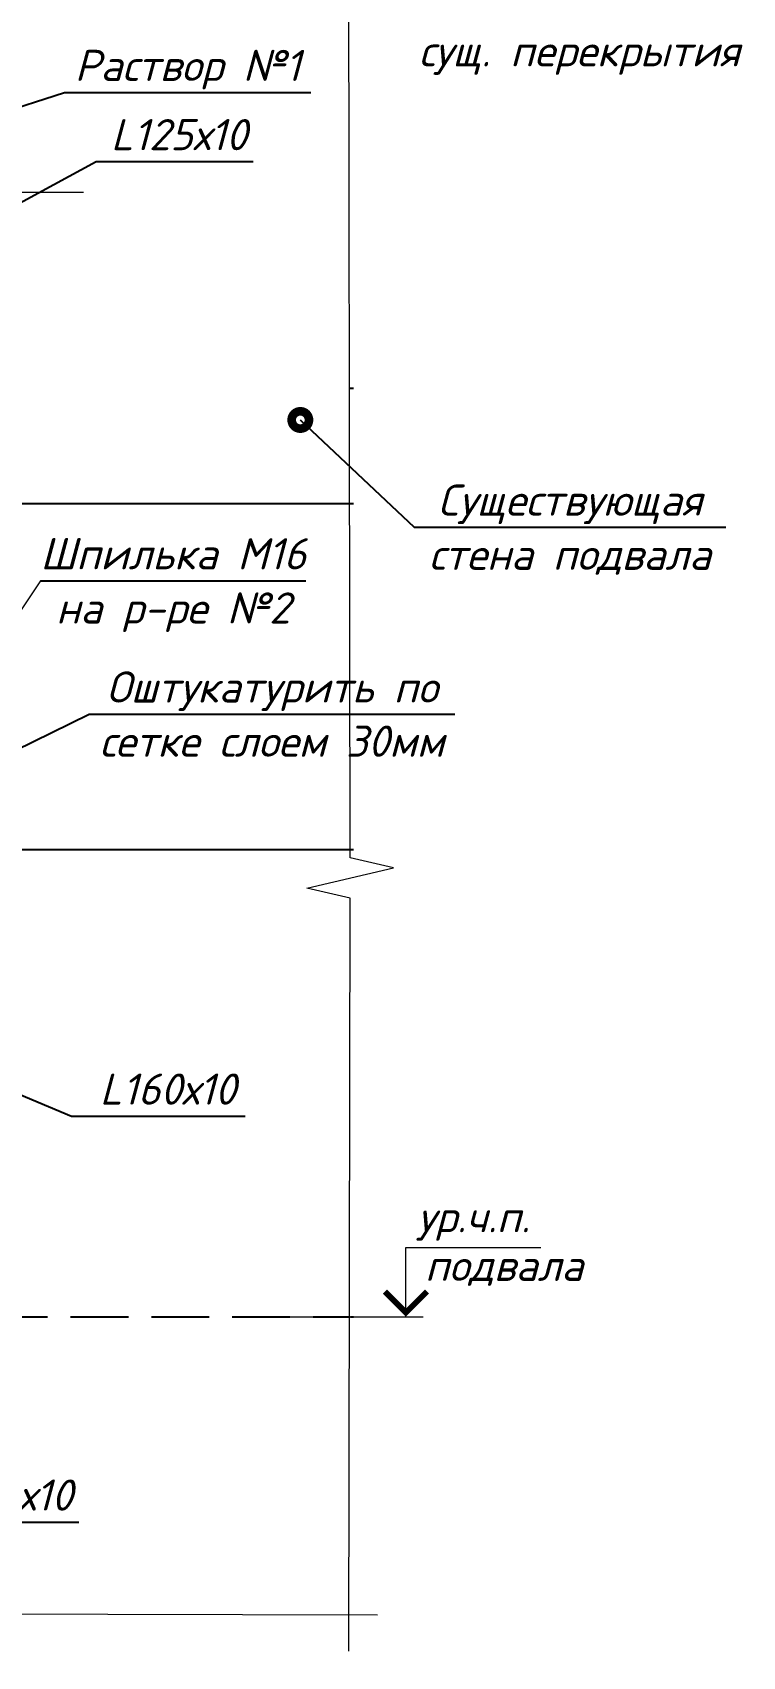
# Model space of a CAD drawing. Header units: millimetres. Extents: x 749182 to 2267578, y 70462 to 311449.
# Drawn here: x 2073258 to 2074488, y 173784 to 176600 of the extents above; entities that cross this region are included whole.
import ezdxf
from ezdxf.enums import TextEntityAlignment as Align

# ---------------------------------------------------------------- set-up
doc = ezdxf.new("R2010")
doc.units = ezdxf.units.MM
for name, pattern in [('015-60-22-12-0682-ПЗУ-20_П_изм1$0$K5LT_AXLED_REINFORCED', [13, 8, -2, 1, -2]), ('ГОСТ 2.303 4', [7, 5, -2, 0]), ('осеваяX2', [4, 2.5, -0.5, 0.5, -0.5])]:
    doc.linetypes.add(name, pattern=pattern)
for name, color, linetype, lineweight in [('1Стены', 252, 'Continuous', 25), ('монолит', 176, 'Continuous', 50), ('Оси', 165, 'осеваяX2', 13), ('Размер', 7, 'Continuous', 13), ('Размеры КР', 164, 'Continuous', 9), ('штриховка кирпич', 42, 'Continuous', 5)]:
    doc.layers.add(name, color=color, linetype=linetype, lineweight=lineweight)
doc.layers.add('CS_UNPLOTTED', color=254, linetype='Continuous', plot=False)
doc.layers.add('VPORTS', color=7, linetype='Continuous')
doc.layers.add('Текст', color=7, linetype='Continuous')
doc.styles.add('М2', font='isocpeui.ttf')

msp = doc.modelspace()

# ---------------------------------------------------------------- linework, layer by layer
at = {"layer": '1Стены', "color": 6, "linetype": 'ГОСТ 2.303 4', "ltscale": 20}
for p, q in [((2073043.7814, 174373.4281), (2073807.6787, 174373.4281)), ((2073809.0414, 174373.4281), (2073813.8348, 174373.4281))]:
    msp.add_line(p, q, dxfattribs=at)
at = {"layer": 'CS_UNPLOTTED', "ltscale": 100}
for p, q in [((2073013.7814, 175783.4183), (2073805.6754, 175783.4183)), ((2073807.0381, 175783.4183), (2073813.8348, 175783.4183)), ((2073013.7814, 175183.4183), (2073806.5279, 175183.4183)), ((2073807.8905, 175183.4183), (2073813.8348, 175183.4183))]:
    msp.add_line(p, q, dxfattribs=at)
at = {"layer": 'VPORTS', "ltscale": 100}
msp.add_line((2073639.9681, 176376.1982), (2073367.7766, 176376.1982), dxfattribs=at)
at = {"layer": 'монолит', "lineweight": 25, "ltscale": 100}
msp.add_line((2073806.1856, 175983.4183), (2073813.8348, 175983.4183), dxfattribs=at)
at = {"layer": 'Оси', "linetype": '015-60-22-12-0682-ПЗУ-20_П_изм1$0$K5LT_AXLED_REINFORCED', "ltscale": 100}
msp.add_line((2071281.7099, 176323.4281), (2073345.8431, 176323.4281), dxfattribs=at)
at = {"layer": 'Размер', "linetype": 'Continuous', "ltscale": 20}
for p, q in [((2073904.7903, 174373.4281), (2073904.7903, 174493.4281)), ((2073904.7903, 174493.4281), (2074138.4153, 174493.4281)), ((2073695.3678, 174373.4281), (2073934.7903, 174373.4281))]:
    msp.add_line(p, q, dxfattribs=at)
at = {"layer": 'Размер', "linetype": 'Continuous', "ltscale": 20, "const_width": 10}
msp.add_lwpolyline([(2073868.3258, 174416.9636), (2073904.7903, 174380.4992), (2073941.2547, 174416.9636)], dxfattribs=at)
at = {"layer": 'Размеры КР', "lineweight": 20}
msp.add_line((2073271.6284, 175649.4074), (2073153.7814, 175473.5909), dxfattribs=at)
at = {"layer": 'Текст', "ltscale": 20}
for p, q in [((2073159.749, 176446.7933), (2073313.0393, 176496.238)), ((2073313.0393, 176496.238), (2073739.9693, 176496.238)), ((2073367.7766, 176376.1982), (2073036.2448, 176195.7663)), ((2073721.8125, 175928.4056), (2073919.1724, 175742.4938)), ((2073919.1724, 175742.4938), (2074459.0974, 175742.4938)), ((2073271.6284, 175649.4074), (2073731.3634, 175649.4074)), ((2073013.7814, 175250.5804), (2073355.8925, 175418.4247)), ((2073355.8925, 175418.4247), (2073989.3725, 175418.4247)), ((2073144.8047, 174797.1231), (2073325.568, 174721.1929)), ((2073325.568, 174721.1929), (2073626.138, 174721.1929)), ((2073037.5375, 174017.2122), (2073338.1075, 174017.2122))]:
    msp.add_line(p, q, dxfattribs=at)
at = {"layer": 'Текст', "ltscale": 20, "const_width": 30}
msp.add_lwpolyline([(2073729.3125, 175928.4056, 1), (2073714.3125, 175928.4056, 1)], format="xyb", close=True, dxfattribs=at)
at = {"layer": 'штриховка кирпич', "linetype": 'Continuous', "ltscale": 20}
for points in [[(2073805.8884, 173793.6999), (2073808.1295, 175099.0233), (2073733.1047, 175116.4167), (2073883.0549, 175151.6298), (2073808.0301, 175169.0232), (2073805.2712, 177090.9522)], [(2070863.6351, 173861.4405), (2072616.5781, 173859.2923), (2072634.1847, 173934.2674), (2072668.9715, 173784.2178), (2072686.5781, 173859.1929), (2073855.8249, 173856.434)]]:
    msp.add_lwpolyline(points, dxfattribs=at)

# ---------------------------------------------------------------- texts
at = {"layer": 'Текст', "ltscale": 20, "style": 'М2'}
for s, p in [('сущ. перекрытия', (2073927.3289, 176595.5687)), ('ур.ч.п.', (2073924.4704, 174573.9453)), ('подвала', (2073937.6701, 174489.5163))]:
    msp.add_text(s, height=54, dxfattribs=at).set_placement(p, align=Align.TOP_LEFT)
for s, p in [('Раствор №1', (2073526.5043, 176516.238)), ('L125х10', (2073511.5531, 176396.1982)), ('Существующая', (2074189.1349, 175762.4938)), ('Шпилька М16', (2073501.4959, 175669.4074)), ('Оштукатурить по', (2073672.6325, 175438.4247)), ('L160х10', (2073492.2555, 174741.1929)), ('L160х10', (2073209.225, 174037.2122))]:
    msp.add_text(s, height=54, dxfattribs=at).set_placement(p, align=Align.CENTER)
for s, p in [('стена подвала', (2074189.1349, 175722.4938)), ('на р-ре №2', (2073501.4959, 175629.4074)), ('сетке слоем 30мм', (2073672.6325, 175398.4247))]:
    msp.add_text(s, height=54, dxfattribs=at).set_placement(p, align=Align.TOP_CENTER)

doc.saveas('drawing.dxf')
